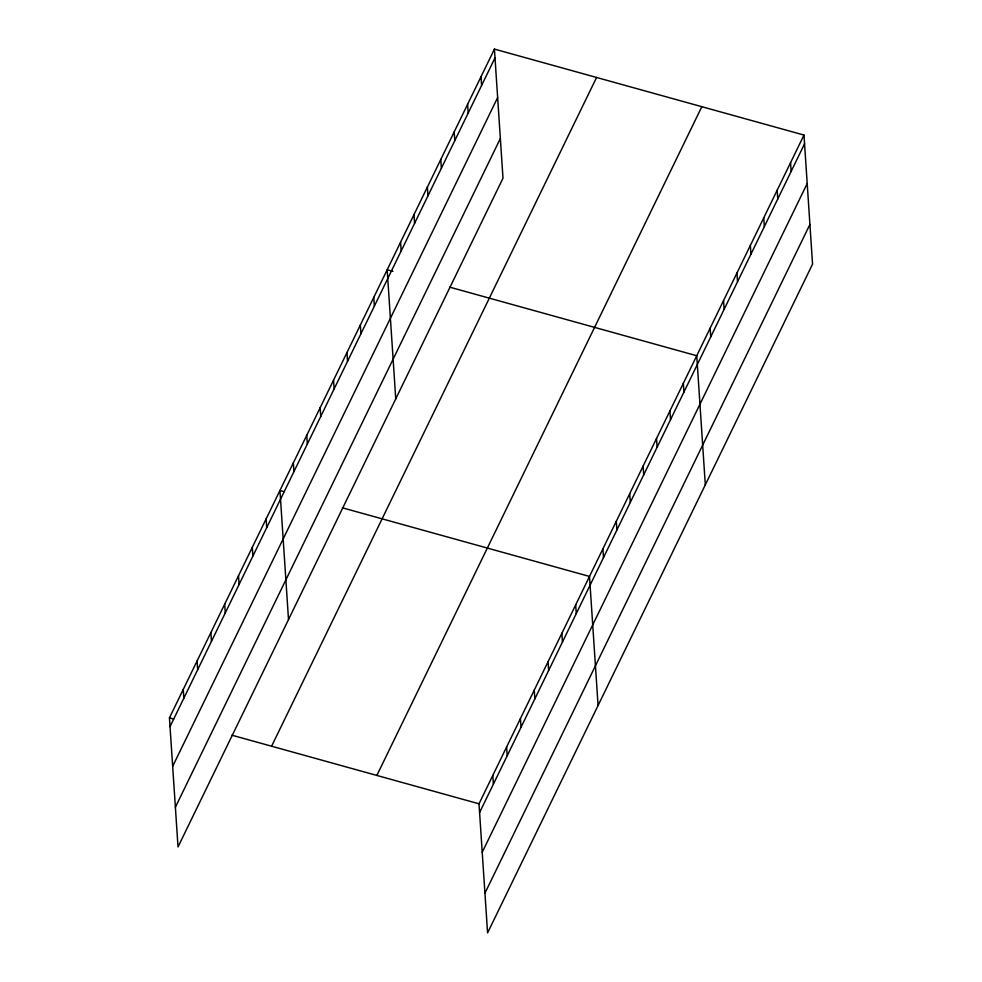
<?xml version="1.0" encoding="UTF-8"?>
<svg xmlns="http://www.w3.org/2000/svg" width="982" height="982" viewBox="0 0 982 982"><rect width="100%" height="100%" fill="white"/><g stroke="black" fill="none" stroke-linecap="round" stroke-linejoin="round"><path stroke-width="1.47" d="M494.425 49.1L502.993 178.196L178.024 846.938L169.444 717.854L494.425 49.1L803.976 135.062L812.556 264.146L487.575 932.9L479.007 803.804L803.976 135.062M170.033 726.606L495.002 57.864M172.672 766.316L497.641 97.574M175.385 807.229L500.354 138.487M271.597 746.222L596.577 77.468M376.855 775.436L701.823 106.694M479.584 812.568L804.565 143.814M482.223 852.278L807.204 183.524M484.936 893.19L809.917 224.436M392.861 271.363L387.178 269.792L395.758 398.876M449.609 287.125L696.741 355.742L705.309 484.838M284.191 491.663L279.944 490.472L288.512 619.568M342.362 507.804L589.495 576.434L598.075 705.53M169.444 717.854L173.704 719.033M231.875 735.187L479.007 803.804M790.571 162.644L791.161 171.408M777.167 190.226L777.756 198.99M763.763 217.82L764.34 226.572M750.358 245.402L750.935 254.166M736.954 272.984L737.531 281.748M723.55 300.578L724.127 309.33M710.146 328.16L710.722 336.924M683.337 383.336L683.914 392.088M669.92 410.918L670.51 419.682M656.516 438.5L657.105 447.264M643.112 466.094L643.701 474.846M629.707 493.676L630.297 502.44M616.303 521.258L616.892 530.022M602.899 548.852L603.488 557.604M575.685 604.851L576.262 613.615M561.876 633.28L562.453 642.032M548.066 661.696L548.643 670.461M534.245 690.125L534.834 698.877M481.02 76.682L481.597 85.446M520.435 718.542L521.025 727.306M467.616 104.276L468.193 113.028M506.626 746.958L507.203 755.723M454.212 131.858L454.789 140.622M492.817 775.387L493.394 784.152M440.795 159.44L441.384 168.204M427.391 187.034L427.98 195.786M413.987 214.616L414.576 223.38M400.582 242.198L401.172 250.962M373.774 297.374L374.363 306.139M360.369 324.956L360.946 333.72M346.965 352.55L347.542 361.302M333.561 380.132L334.138 388.897M320.157 407.714L320.733 416.478M306.752 435.308L307.329 444.06M293.348 462.89L293.925 471.655M266.122 518.901L266.711 527.653M252.313 547.318L252.902 556.082M238.503 575.747L239.08 584.499M224.694 604.163L225.271 612.928M210.885 632.58L211.461 641.344M197.075 661.009L197.652 669.773M183.253 689.425L183.843 698.19"/></g></svg>
